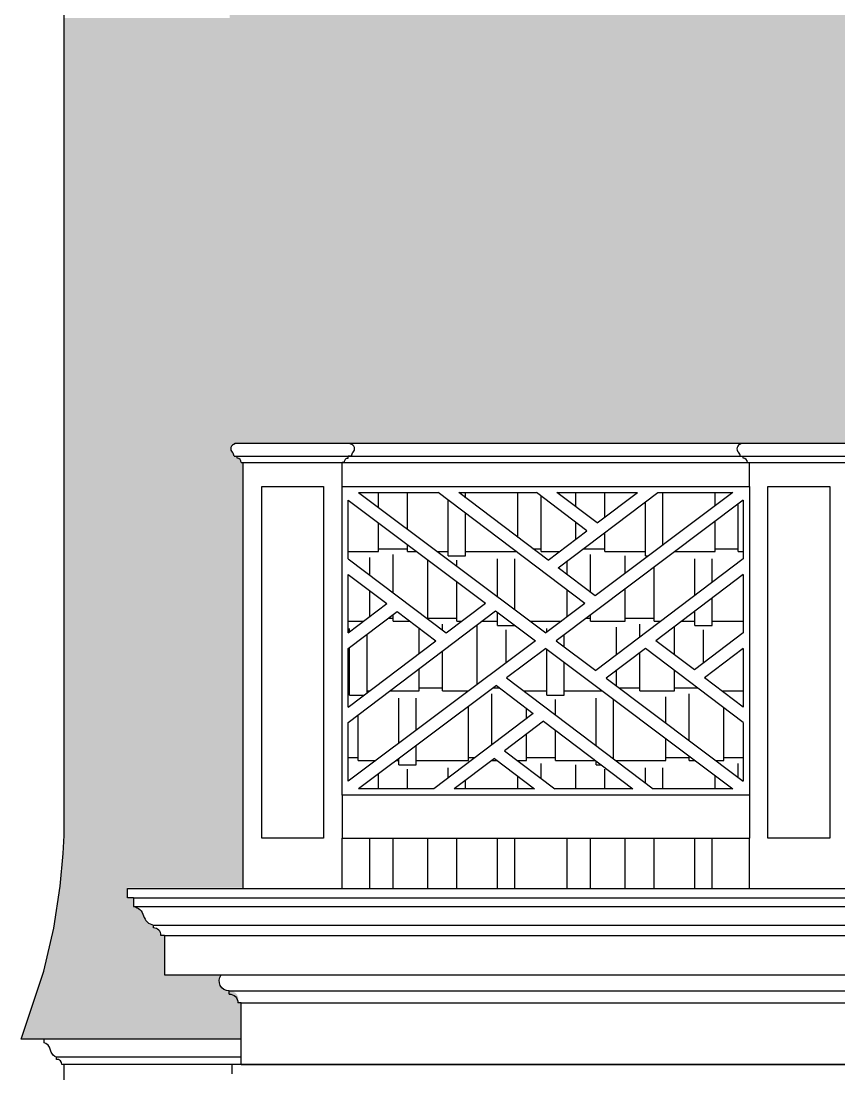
# Model space of a CAD drawing. Header units: inches. Extents: x 1902 to 78711, y -439399 to 11089.
# Drawn here: x 75776.4 to 75842.6, y -3202.9 to -3117.6 of the extents above; entities that cross this region are included whole.
import ezdxf

# ---------------------------------------------------------------- set-up
doc = ezdxf.new("R2010")
doc.units = ezdxf.units.IN
doc.header["$LTSCALE"] = 48
doc.header["$MEASUREMENT"] = 0
for name, color, linetype in [('1WHITE', 7, 'CONTINUOUS'), ('2MAGENTA', 6, 'CONTINUOUS'), ('3BLUE', 5, 'CONTINUOUS'), ('4CYAN', 4, 'CONTINUOUS'), ('8GREY', 8, 'CONTINUOUS')]:
    doc.layers.add(name, color=color, linetype=linetype)

# ---------------------------------------------------------------- blocks, each defined once
blk = doc.blocks.new('TRIM-BED MOULDING elevation')
at = {"layer": '4CYAN'}
for p, q in [((0.5929978456142635, 0.4286852660716249), (0.5929978456142635, 0.5845708173656021)), ((9.09600294107804e-06, 1.364242052659392e-11), (0.164312579556281, 2.461129042785615e-07))]:
    blk.add_line(p, q, dxfattribs=at)
for centre, radius, start, end in [((0.5929978456142635, 1.084570817365602), 0.5, 270, 35.51097146039358), ((0.5929978456142635, 1.364242052659392e-11), 0.4286852660578456, 90, 180)]:
    blk.add_arc(centre, radius, start, end, dxfattribs=at)

msp = doc.modelspace()

# ---------------------------------------------------------------- hatches: boundary and pattern name
at = {"layer": '8GREY'}
h = msp.add_hatch(dxfattribs=at)
h.set_pattern_fill('AR-RSHKE', color=256, scale=0.47, style=0)
h.set_pattern_definition([(0, (75776.36380964449, -3200.052837340441), (11.985, 5.64), [2.82, -2.35, 3.29, -1.41, 4.23, -1.88]), (0, (75779.1838096445, -3199.817837340441), (11.985, 5.64), [2.35, -8.93, 1.88, -2.82]), (0, (75784.8238096445, -3200.405337340442), (11.985, 5.64), [1.41, -14.57]), (90, (75776.36380964449, -3200.052837340441), (-3.995, 5.64), [5.404999999999999, -17.155]), (90, (75779.1838096445, -3200.052837340441), (-3.995, 5.64), [5.2875, -17.2725]), (90, (75781.53380964449, -3200.052837340441), (-3.995, 5.64), [4.935, -17.625]), (90, (75784.8238096445, -3200.405337340442), (-3.995, 5.64), [5.404999999999999, -17.155]), (90, (75786.23380964449, -3200.405337340442), (-3.995, 5.64), [5.404999999999999, -17.155]), (90, (75790.4638096445, -3200.052837340441), (-3.995, 5.64), [5.17, -17.39])])
edge = h.paths.add_edge_path()
edge.add_line((75843.86148950501, -3082.854958379856), (75843.4842919501, -3082.854958379856))
edge.add_line((75843.4842919501, -3082.854958379856), (75843.4842919501, -3080.917458379856))
edge.add_line((75843.4842919501, -3080.917458379856), (75843.26119539436, -3080.917458379856))
edge.add_arc((75842.77038297172, -3080.917458379856), 0.4908124226285508, 0, 90.00000000010618)
edge.add_line((75842.77038297172, -3080.426645957228), (75842.77038297172, -3080.248168712638))
edge.add_spline(control_points=[(75842.77038297172, -3080.248168712638), (75842.62105761304, -3080.177181664487), (75842.32240689566, -3080.035207568213), (75842.18775977356, -3079.557813426782), (75842.05311265145, -3079.080419285379), (75841.75446193409, -3078.938445189091), (75841.60513657541, -3078.86745814094)], knot_values=[0, 0, 0, 0, 0.4718980963095689, 0.9437961926130802, 1.415694288916592, 1.887592385220059, 1.887592385220059, 1.887592385220059, 1.887592385220059], degree=3, periodic=0)
edge.add_line((75841.60513657541, -3078.86745814094), (75841.60513657541, -3078.354958379856))
edge.add_line((75841.60513657541, -3078.354958379856), (75840.85513657541, -3078.354958379856))
edge.add_line((75840.85513657541, -3078.354958379856), (75840.85513657541, -3077.354958379856))
edge.add_line((75840.85513657541, -3077.354958379856), (75877.36646860756, -3077.354958379863))
edge.add_line((75877.36646860755, -3077.354958379863), (75913.87780063969, -3077.354958379856))
edge.add_line((75913.8778006397, -3077.354958379856), (75913.8778006397, -3078.354958379856))
edge.add_line((75913.8778006397, -3078.354958379856), (75913.1278006397, -3078.354958379856))
edge.add_line((75913.1278006397, -3078.354958379856), (75913.1278006397, -3078.86745814094))
edge.add_spline(control_points=[(75913.1278006397, -3078.86745814094), (75912.97847528101, -3078.938445189091), (75912.67982456365, -3079.080419285379), (75912.54517744154, -3079.557813426782), (75912.41053031944, -3080.035207568213), (75912.11187960206, -3080.177181664487), (75911.96255424338, -3080.248168712638)], knot_values=[0, 0, 0, 0, 0.471898096303467, 0.9437961926069784, 1.41569428891049, 1.887592385220059, 1.887592385220059, 1.887592385220059, 1.887592385220059], degree=3, periodic=0)
edge.add_line((75911.96255424338, -3080.248168712638), (75911.96255424338, -3080.426645957228))
edge.add_arc((75911.96255424338, -3080.917458379856), 0.4908124226285508, 89.99999999989383, 180)
edge.add_line((75911.47174182076, -3080.917458379856), (75911.24864526502, -3080.917458379856))
edge.add_line((75911.24864526502, -3080.917458379856), (75911.24864526502, -3082.854958379856))
edge.add_line((75911.24864526502, -3082.854958379856), (75910.87144771009, -3082.854958379856))
edge.add_line((75910.87144771009, -3082.854958379856), (75910.87144771559, -3151.784339220267))
edge.add_line((75910.8714477156, -3151.784339220267), (75960.99569789367, -3151.852393286619))
edge.add_arc((75960.99569785352, -3152.237463397487), 0.3850701108720296, -47.755180339432286, 89.9999940273629, ccw=False)
edge.add_arc((75961.46631401977, -3152.887682303957), 0.4221050314281049, 120.1068050927493, 217.5294935180461)
edge.add_arc((75960.86642233125, -3153.346753183858), 0.3332879146124307, 37.2932273649801, 179.9999616112239)
edge.add_line((75960.53313441663, -3153.346752960551), (75960.36648317824, -3153.346752849229))
edge.add_line((75960.36648317824, -3153.346752849229), (75960.36648317824, -3187.784339273738))
edge.add_line((75960.36648317824, -3187.784339273738), (75969.75102281557, -3187.854933015002))
edge.add_line((75969.75102281556, -3187.854933015002), (75969.75102281556, -3188.604933514787))
edge.add_line((75969.75102281556, -3188.604933514787), (75969.25102281556, -3188.604933514787))
edge.add_line((75969.25102281556, -3188.604933514787), (75969.25102281556, -3189.297241207099))
edge.add_spline(control_points=[(75969.25102281556, -3189.297241207099), (75969.05985322545, -3189.364031790061), (75968.67751404522, -3189.497612955998), (75968.44699163591, -3190.0596810713), (75968.21646922662, -3190.621749186594), (75967.83413004638, -3190.755330352531), (75967.64296045627, -3190.822120935507)], knot_values=[0, 0, 0, 0, 0.5221711241015512, 1.044342248204894, 1.566513372308632, 2.088684496410081, 2.088684496410081, 2.088684496410081, 2.088684496410081], degree=3, periodic=0)
edge.add_line((75967.64296045627, -3190.822120935507), (75967.64296045627, -3191.043179043514))
edge.add_arc((75967.64296045627, -3191.651088840528), 0.6079097970145994, 90, 180)
edge.add_line((75967.03505065925, -3191.651088840528), (75966.75872802423, -3191.651088840528))
edge.add_line((75966.75872802424, -3191.651088840528), (75966.7587147595, -3194.854312775828))
edge.add_line((75966.7587147595, -3194.854312775828), (75962.16946502963, -3194.854933265047))
edge.add_arc((75961.50346162135, -3195.330181323854), 0.8181816773932674, -90, 35.510971459657526, ccw=False)
edge.add_line((75961.50346162135, -3196.148363001248), (75961.50346162135, -3196.40344840493))
edge.add_arc((75961.50346162135, -3197.10493326504), 0.701484860112032, 89.99999999985144, 179.9999671075349)
edge.add_line((75960.80197676124, -3197.10493286233), (75960.5331165617, -3197.10493326504))
edge.add_line((75960.5331165617, -3197.10493326504), (75960.53310788397, -3200.052669831162))
edge.add_line((75960.53310788397, -3200.052669831162), (75971.43781649771, -3200.052658241064))
edge.add_line((75971.43781649771, -3200.052658241064), (75971.43781649771, -3099.854299354618))
edge.add_line((75971.43781649771, -3099.854299354618), (75970.93781649771, -3099.854299354618))
edge.add_line((75970.93781649771, -3099.854299354618), (75970.93781649771, -3093.854299354618))
edge.add_line((75970.93781649771, -3093.854299354618), (75971.43781649771, -3093.854299354618))
edge.add_line((75971.43781649771, -3093.854299354618), (75971.43781649771, -3088.355596831567))
edge.add_line((75971.43781649771, -3088.355596831567), (75945.94213197802, -3088.356198753547))
edge.add_line((75945.94213197802, -3088.356198753547), (75945.94213197802, -3081.625904262135))
edge.add_line((75945.94213197802, -3081.625904262135), (75945.58365171199, -3081.625903719363))
edge.add_line((75945.58365171199, -3081.625903719363), (75945.51189509041, -3081.266626061548))
edge.add_line((75945.51189509041, -3081.266626061548), (75945.30970484458, -3080.964537983276))
edge.add_line((75945.30970484459, -3080.964537983276), (75945.0050704081, -3080.761292724459))
edge.add_line((75945.0050704081, -3080.761292724459), (75944.64833858045, -3080.690591094401))
edge.add_line((75944.64833858045, -3080.690591094401), (75944.64833858598, -3080.350477222873))
edge.add_line((75944.64833858598, -3080.350477222873), (75944.03276619734, -3080.160208562822))
edge.add_line((75944.03276619734, -3080.160208562822), (75943.74559713983, -3079.87205512312))
edge.add_line((75943.74559713983, -3079.87205512312), (75943.56768777217, -3079.408819836299))
edge.add_line((75943.56768777217, -3079.408819836299), (75943.59039112579, -3078.856416372724))
edge.add_line((75943.59039112578, -3078.856416372724), (75933.94208032111, -3078.856416372724))
edge.add_line((75933.94208032113, -3078.856416372724), (75933.94208032113, -3077.856416372724))
edge.add_line((75933.94208032113, -3077.856416372724), (75933.44164701796, -3077.856416372724))
edge.add_line((75933.44164701796, -3077.856416372724), (75933.44165803012, -3075.355317873484))
edge.add_line((75933.4416580301, -3075.355317873484), (75933.94169764614, -3075.355317873484))
edge.add_line((75933.94169764614, -3075.355317873484), (75933.94207994197, -3074.968180815307))
edge.add_line((75933.94207994197, -3074.968180815307), (75933.31073882218, -3074.968212156189))
edge.add_line((75933.31073882218, -3074.968212156189), (75932.93584976578, -3074.29739190255))
edge.add_line((75932.93584976577, -3074.29739190255), (75936.51362266406, -3072.508533918601))
edge.add_line((75936.51362266406, -3072.508533918601), (75936.51361285543, -3065.998180568084))
edge.add_line((75936.51361285543, -3065.998180568084), (75924.3664686075, -3053.85103632016))
edge.add_line((75924.36646860749, -3053.85103632016), (75924.36646860749, -3096.355019764025))
edge.add_line((75924.36646860749, -3096.355019764025), (75928.86646860749, -3096.355019764025))
edge.add_line((75928.86646860749, -3096.355019764025), (75928.86646860749, -3101.04085273905))
edge.add_line((75928.86646860749, -3101.04085273905), (75929.49357492995, -3101.254192590608))
edge.add_line((75929.49357492996, -3101.254192590608), (75929.8664686075, -3101.355019764025))
edge.add_line((75929.86646860749, -3101.355019764025), (75929.86646860749, -3102.355019764025))
edge.add_line((75929.86646860749, -3102.355019764025), (75928.86646860749, -3102.355019764025))
edge.add_line((75928.86646860749, -3102.355019764025), (75928.86646860749, -3114.355019764025))
edge.add_line((75928.86646860749, -3114.355019764025), (75919.86646860749, -3114.355019764025))
edge.add_line((75919.86646860749, -3114.355019764025), (75919.86646860749, -3102.355019764025))
edge.add_line((75919.86646860749, -3102.355019764025), (75918.8664686075, -3102.355019764025))
edge.add_line((75918.8664686075, -3102.355019764025), (75918.8664686075, -3101.355019764113))
edge.add_line((75918.8664686075, -3101.355019764113), (75919.34114654425, -3101.224704819029))
edge.add_line((75919.34114654425, -3101.224704819029), (75919.86646860749, -3101.040852739072))
edge.add_line((75919.86646860749, -3101.040852739072), (75919.86646860749, -3096.355019764025))
edge.add_line((75919.86646860749, -3096.355019764025), (75924.36646860749, -3096.355019764025))
edge.add_line((75924.36646860749, -3096.355019764025), (75924.36646860749, -3053.85103632016))
edge.add_line((75924.36646860749, -3053.85103632016), (75877.36646860755, -3006.851036320219))
edge.add_line((75877.36646860755, -3006.851036320219), (75830.36646860761, -3053.851036320168))
edge.add_line((75830.36646860761, -3053.851036320168), (75830.36646860761, -3096.355019764025))
edge.add_line((75830.36646860761, -3096.355019764025), (75834.86646860761, -3096.355019764025))
edge.add_line((75834.86646860761, -3096.355019764025), (75834.86646860761, -3101.040852739072))
edge.add_line((75834.86646860761, -3101.040852739072), (75835.39179067085, -3101.224704819029))
edge.add_line((75835.39179067085, -3101.224704819029), (75835.8664686076, -3101.355019764113))
edge.add_line((75835.8664686076, -3101.355019764113), (75835.8664686076, -3102.355019764025))
edge.add_line((75835.8664686076, -3102.355019764025), (75834.86646860761, -3102.355019764025))
edge.add_line((75834.86646860761, -3102.355019764025), (75834.86646860761, -3114.355019764025))
edge.add_line((75834.86646860761, -3114.355019764025), (75825.86646860761, -3114.355019764025))
edge.add_line((75825.86646860761, -3114.355019764025), (75825.86646860761, -3102.355019764025))
edge.add_line((75825.86646860761, -3102.355019764025), (75824.86646860761, -3102.355019764025))
edge.add_line((75824.86646860761, -3102.355019764025), (75824.86646860761, -3101.355019764025))
edge.add_line((75824.86646860761, -3101.355019764025), (75825.23936228515, -3101.254192590608))
edge.add_line((75825.23936228515, -3101.254192590608), (75825.86646860761, -3101.04085273905))
edge.add_line((75825.86646860761, -3101.04085273905), (75825.86646860761, -3096.355019764025))
edge.add_line((75825.86646860761, -3096.355019764025), (75830.36646860761, -3096.355019764025))
edge.add_line((75830.36646860761, -3096.355019764025), (75830.36646860761, -3053.851036320168))
edge.add_line((75830.36646860761, -3053.851036320168), (75794.6877279686, -3089.529776959174))
edge.add_line((75794.6877279686, -3089.529776959174), (75794.6877279686, -3105.016386421881))
edge.add_line((75794.6877279686, -3105.016386421881), (75798.26548945048, -3106.805244405772))
edge.add_line((75798.26548945048, -3106.805244405772), (75797.89069391845, -3107.475897308457))
edge.add_line((75797.89069391845, -3107.475897308457), (75797.25925889518, -3107.475897308457))
edge.add_line((75797.25925889517, -3107.475897308457), (75797.25964200242, -3108.604188521527))
edge.add_line((75797.25964200242, -3108.604188521527), (75797.75968101487, -3108.60418628449))
edge.add_line((75797.75968101487, -3108.60418628449), (75797.75969219833, -3111.104018734961))
edge.add_line((75797.75969219833, -3111.104018734961), (75797.25925889517, -3111.104018734961))
edge.add_line((75797.25925889517, -3111.104018734961), (75797.25925889517, -3112.104013964203))
edge.add_line((75797.25925889517, -3112.104013964203), (75795.56673472695, -3112.104014046683))
edge.add_line((75795.56673472695, -3112.104014046683), (75795.61781094769, -3112.26973759945))
edge.add_line((75795.61781094769, -3112.26973759945), (75795.63370310099, -3112.656415298221))
edge.add_line((75795.63370310099, -3112.656415298221), (75795.45579373333, -3113.119650585042))
edge.add_line((75795.45579373333, -3113.119650585042), (75795.16862467582, -3113.407804024744))
edge.add_line((75795.16862467582, -3113.407804024744), (75794.55305228718, -3113.598072684796))
edge.add_line((75794.55305228718, -3113.598072684796), (75794.5530522927, -3113.938186556323))
edge.add_line((75794.55305229271, -3113.938186556323), (75794.19632046507, -3114.008888186381))
edge.add_line((75794.19632046507, -3114.008888186381), (75793.89168602857, -3114.212133445199))
edge.add_line((75793.89168602857, -3114.212133445199), (75793.68949578275, -3114.51422152347))
edge.add_line((75793.68949578275, -3114.51422152347), (75793.61773916117, -3114.873499181285))
edge.add_line((75793.61773916117, -3114.873499181285), (75793.25925889514, -3114.873499724057))
edge.add_line((75793.25925889514, -3114.873499724057), (75793.25925889514, -3117.354014316941))
edge.add_line((75793.25925889514, -3117.354014316941), (75779.86646860756, -3117.354014316941))
edge.add_line((75779.86646860755, -3117.354014316941), (75779.86646860755, -3183.551350723184))
edge.add_line((75779.86646860755, -3183.551350723184), (75779.77519875849, -3185.009413981683))
edge.add_line((75779.77519875849, -3185.009413981683), (75779.53807258303, -3187.656863777131))
edge.add_line((75779.53807258303, -3187.656863777131), (75779.01118984068, -3191.072880342825))
edge.add_line((75779.01118984068, -3191.072880342825), (75778.20923998124, -3194.556135997631))
edge.add_line((75778.20923998124, -3194.556135997631), (75776.36380964449, -3200.052669686545))
edge.add_line((75776.36380964449, -3200.052669686545), (75778.24108163867, -3200.052837340441))
edge.add_line((75778.24108163867, -3200.052837340441), (75794.19982933157, -3200.052820378642))
edge.add_line((75794.19982933157, -3200.052820378642), (75794.1998206534, -3197.10493326504))
edge.add_line((75794.1998206534, -3197.10493326504), (75793.93096045386, -3197.10493286233))
edge.add_arc((75793.27816122986, -3196.848156340599), 0.701484860112032, 338.5279607437178, 453.979737736634)
edge.add_arc((75793.22947559375, -3195.330181323854), 0.8181816773932674, 144.4890285403425, 270.0000000000637, ccw=False)
edge.add_line((75792.56347218547, -3194.854933265047), (75787.9742224556, -3194.854312775828))
edge.add_line((75787.9742224556, -3194.854312775828), (75787.97420919086, -3191.651088840528))
edge.add_line((75787.97420919087, -3191.651088840528), (75787.69788655585, -3191.651088840528))
edge.add_arc((75787.08997675883, -3191.651088840528), 0.6079097970145994, 0, 90)
edge.add_line((75787.08997675883, -3191.043179043514), (75787.08997675883, -3190.822120935507))
edge.add_spline(control_points=[(75787.08997675883, -3190.822120935507), (75786.89880716872, -3190.755330352531), (75786.51646798849, -3190.621749186594), (75786.28594557919, -3190.0596810713), (75786.05542316989, -3189.497612955998), (75785.67308398965, -3189.364031790061), (75785.48191439954, -3189.297241207099)], knot_values=[0, 0, 0, 0, 0.5221711241014488, 1.044342248205187, 1.56651337230853, 2.088684496410081, 2.088684496410081, 2.088684496410081, 2.088684496410081], degree=3, periodic=0)
edge.add_line((75785.48191439954, -3189.297241207099), (75785.48191439954, -3188.604933514787))
edge.add_line((75785.48191439954, -3188.604933514787), (75784.98191439954, -3188.604933514787))
edge.add_line((75784.98191439954, -3188.604933514787), (75784.98191439954, -3187.784339273738))
edge.add_line((75784.98191439954, -3187.784339273738), (75794.36645403688, -3187.784339273738))
edge.add_line((75794.36645403688, -3187.784339273738), (75794.36645403688, -3153.346752849229))
edge.add_line((75794.36645403688, -3153.346752849229), (75794.19980279848, -3153.346752960551))
edge.add_arc((75793.86651488386, -3153.346753183858), 0.3332879146124307, 3.838877608399805e-05, 90.00003838783798)
edge.add_line((75793.86651466056, -3153.013465269247), (75793.86651454889, -3152.846790205669))
edge.add_line((75793.86651454888, -3152.846790205669), (75793.6165145489, -3152.846839254318))
edge.add_arc((75793.19457563522, -3152.834998195951), 0.4221050314281566, 358.3925051056901, 407.7551881415642)
edge.add_arc((75793.73723932018, -3152.237463397487), 0.3850701108720488, 99.13654146061128, 227.7551848988225, ccw=False)
edge.add_line((75793.67609489338, -3151.857278772131), (75793.67609484452, -3151.784339056296))
edge.add_line((75793.6760948445, -3151.784339056296), (75843.8614894995, -3151.784339156231))
edge.add_line((75843.86148949951, -3151.784339156231), (75843.86148950501, -3082.854958379856))
h.paths.add_polyline_path([(75877.36646860758, -3061.300914809468), (75866.54981478117, -3045.075934069882), (75877.36646860758, -3028.850953330297), (75888.18312243397, -3045.075934069882)], flags=16)
h = msp.add_hatch(dxfattribs=at)
h.set_pattern_fill('AR-RSHKE', color=256, scale=0.47, style=0)
h.set_pattern_definition([(0, (75782.5274225941, -3200.052859025), (11.985, 5.64), [2.82, -2.35, 3.29, -1.41, 4.23, -1.88]), (0, (75785.3474225941, -3199.817859024999), (11.985, 5.64), [2.35, -8.93, 1.88, -2.82]), (0, (75790.9874225941, -3200.405359025001), (11.985, 5.64), [1.41, -14.57]), (90, (75782.5274225941, -3200.052859025), (-3.995, 5.64), [5.404999999999999, -17.155]), (90, (75785.3474225941, -3200.052859025), (-3.995, 5.64), [5.2875, -17.2725]), (90, (75787.6974225941, -3200.052859025), (-3.995, 5.64), [4.935, -17.625]), (90, (75790.9874225941, -3200.405359025001), (-3.995, 5.64), [5.404999999999999, -17.155]), (90, (75792.39742259409, -3200.405359025001), (-3.995, 5.64), [5.404999999999999, -17.155]), (90, (75796.6274225941, -3200.052859025), (-3.995, 5.64), [5.17, -17.39])])
h.paths.add_polyline_path([(75835.36918083344, -3183.784339274072), (75802.36645403688, -3183.784339274327), (75802.36645403688, -3187.854933015002), (75835.36918083344, -3187.854933015002)])
h.paths.add_polyline_path([(75817.85613934156, -3173.675042148312), (75814.86715492603, -3171.410847982534), (75803.70248981354, -3179.784348459503), (75809.7918527109, -3179.784348459503)])
h.paths.add_polyline_path([(75818.03586276913, -3167.784339278693), (75814.81039499775, -3165.36523797562), (75802.86917174012, -3174.41161665141), (75802.86917174012, -3179.159359781839)])
h.paths.add_polyline_path([(75809.96116549488, -3167.784335679073), (75806.82917589918, -3165.411616965062), (75802.86917174012, -3168.411619260278), (75802.86917174012, -3173.157056688262)], flags=17)
h.paths.add_polyline_path([(75806.00116608736, -3164.784336983499), (75802.86917174012, -3162.411614669869), (75802.86917174012, -3167.157059297129)])
h.paths.add_polyline_path([(75802.86917174012, -3156.409318775553), (75802.86917174012, -3161.15705470672), (75810.78917429443, -3167.157054930631), (75813.97822351454, -3164.741109240789)])
h.paths.add_polyline_path([(75810.16116184717, -3155.784330097889), (75803.70248981354, -3155.784330097889), (75818.86918084255, -3167.159350601029), (75822.03902679184, -3164.781965672697)])
h.paths.add_polyline_path([(75818.12115342822, -3155.784330097889), (75811.81726851962, -3155.784330097889), (75819.0541782633, -3161.266382374513), (75822.20599033967, -3158.878646633977)])
h.paths.add_polyline_path([(75826.2904893322, -3155.784330097889), (75819.77726010069, -3155.784330097889), (75823.03400942405, -3158.251359627746)])
h.paths.add_polyline_path([(75834.03587187154, -3155.784330097889), (75827.94650895584, -3155.784330097889), (75819.88222232516, -3161.893636409088), (75822.87120674983, -3164.157830581778)])
h.paths.add_polyline_path([(75834.86918994496, -3161.157061905989), (75834.86918994496, -3156.409318775553), (75819.70249891595, -3167.7843392787), (75822.92796668733, -3170.203440581779)])
h.paths.add_polyline_path([(75834.86918994496, -3167.157059297122), (75834.86918994496, -3162.411621869145), (75827.77719619022, -3167.784342878327), (75830.90918578592, -3170.157061592337)], flags=17)
h.paths.add_polyline_path([(75834.86918994496, -3168.411619260278), (75831.73719559774, -3170.784341573901), (75834.86918994496, -3173.157063887524)])
h.paths.add_polyline_path([(75826.94918739065, -3168.411623626769), (75823.76013817055, -3170.827569316618), (75834.86918994496, -3179.159359781839), (75834.86918994496, -3174.411623850679)])
h.paths.add_polyline_path([(75818.86918084255, -3168.409327956364), (75815.69933488402, -3170.786712891615), (75827.57719980742, -3179.784348450314), (75834.03587185929, -3179.784348450314)])
h.paths.add_polyline_path([(75818.68418340344, -3174.302296182886), (75815.53237132705, -3176.690031923423), (75819.61720823849, -3179.784348459503), (75825.92109314709, -3179.784348459503)])
h.paths.add_polyline_path([(75814.70435224267, -3177.317318929654), (75811.44787233454, -3179.784348459503), (75817.96110156602, -3179.784348459503)])

# ---------------------------------------------------------------- linework, layer by layer
at = {"layer": '1WHITE'}
for p, q in [((75793.8665145489, -3152.846821311938), (75877.36646860755, -3152.846817262147)), ((75794.36645403688, -3153.346752849229), (75877.36646860755, -3153.346752849229)), ((75802.36645403688, -3180.284339361784), (75802.36645403688, -3155.284339190581)), ((75802.3691808333, -3155.284339191068), (75835.36918083343, -3155.284346404234)), ((75802.86917174012, -3156.409318775553), (75813.97822351454, -3164.741109240789)), ((75803.70248981354, -3155.784330097889), (75818.86918084255, -3167.159350601029)), ((75822.0390267827, -3164.781965665778), (75810.16116185932, -3155.784330107086)), ((75819.0541782633, -3161.266382374513), (75811.8172685075, -3155.7843300887)), ((75822.20599033967, -3158.878646633977), (75818.12115342519, -3155.78433009559)), ((75834.86918994496, -3156.409318775553), (75819.70249891595, -3167.7843392787)), ((75823.03400942405, -3158.251359627746), (75819.77726010374, -3155.784330100203)), ((75819.88222232516, -3161.893636409088), (75827.94650896722, -3155.784330089275)), ((75834.03587187154, -3155.784330097889), (75822.87120674983, -3164.157830581778)), ((75823.03400942405, -3158.251359627746), (75826.2904893208, -3155.784330106526)), ((75819.0541782633, -3161.266382374513), (75822.20599033967, -3158.878646633977)), ((75802.86917174059, -3161.15705470707), (75810.78917429443, -3167.157054930631)), ((75834.86918994451, -3161.157061906339), (75822.92796668733, -3170.203440581779)), ((75802.86917173967, -3162.411614669527), (75806.00116608736, -3164.784336983499)), ((75822.87120674069, -3164.157830574859), (75819.88222232516, -3161.893636409088)), ((75834.86918994543, -3162.411621868796), (75827.77719619022, -3167.784342878327)), ((75802.86917173967, -3167.157059297471), (75806.00116608734, -3164.784336983499)), ((75810.78917429443, -3167.157054930631), (75813.97822351454, -3164.741109240782)), ((75822.03902679184, -3164.781965672697), (75818.86918084255, -3167.159350601029)), ((75802.86917174059, -3174.411616651061), (75814.81039499775, -3165.36523797562)), ((75802.86917174059, -3168.411619259929), (75806.82917589917, -3165.41161696507)), ((75806.82917589917, -3165.411616965062), (75809.96116549488, -3167.784335679073)), ((75814.81039499775, -3165.36523797562), (75818.03586276913, -3167.784339278693)), ((75834.86918994451, -3167.157059297471), (75830.90918578592, -3170.15706159233)), ((75802.86917173967, -3173.157056688604), (75809.96116549488, -3167.784335679073)), ((75818.03586276913, -3167.784339278693), (75802.86917174012, -3179.159359781839)), ((75818.86918084254, -3168.409327956371), (75815.69933488402, -3170.786712891615)), ((75818.86918084254, -3168.409327956364), (75834.03587187154, -3179.784348459503)), ((75819.70249891595, -3167.7843392787), (75822.92796668733, -3170.203440581779)), ((75826.94918739065, -3168.411623626769), (75823.76013817055, -3170.827569316618)), ((75834.86918994451, -3174.41162385033), (75826.94918739065, -3168.411623626769)), ((75830.90918578592, -3170.157061592337), (75827.7771961902, -3167.784342878327)), ((75834.86918994543, -3168.411619259929), (75831.73719559774, -3170.784341573901)), ((75815.69933488402, -3170.786712891622), (75827.57719980742, -3179.784348450314)), ((75823.76013817055, -3170.827569316618), (75834.86918994496, -3179.159359781839)), ((75834.86918994543, -3173.157063887873), (75831.73719559773, -3170.784341573901)), ((75814.86715492605, -3171.410847982534), (75803.70248981354, -3179.784348459503)), ((75814.86715492605, -3171.410847982541), (75817.85613934156, -3173.675042148312)), ((75817.85613934156, -3173.675042148312), (75809.79185269952, -3179.784348468125)), ((75818.68418340344, -3174.302296182886), (75815.53237132705, -3176.690031923423)), ((75818.68418340344, -3174.302296182886), (75825.92109315924, -3179.7843484687)), ((75815.53237132705, -3176.690031923423), (75819.61720824153, -3179.78434846181)), ((75814.70435224267, -3177.317318929654), (75811.44787234593, -3179.784348450874)), ((75814.70435224267, -3177.317318929654), (75817.96110156298, -3179.784348457197)), ((75785.48191440111, -3188.604933514787), (75877.36646860755, -3188.604933074716)), ((75787.97420693147, -3191.651088840528), (75877.36646860755, -3191.651088840528)), ((75794.19983554349, -3197.104933265062), (75877.36646860755, -3197.104952056772)), ((75971.43781649771, -3202.097886802749), (75779.67148228937, -3202.097886802741)), ((75794.19983537165, -3202.097885993189), (75877.36646860755, -3202.097885993189))]:
    msp.add_line(p, q, dxfattribs=at)
msp.add_lwpolyline([(75802.3691808333, -3155.284339191068), (75835.36918085179, -3155.284339191068), (75835.36918085179, -3180.284339366324), (75802.3691808333, -3180.284339366324)], close=True, dxfattribs=at)
for points in [[(75802.86917174012, -3161.15705470672), (75802.86917174012, -3156.409318775553)], [(75803.70248981354, -3155.784330097889), (75810.16116184717, -3155.784330097889)], [(75811.81726851962, -3155.784330097889), (75818.12115342822, -3155.784330097889)], [(75819.77726010069, -3155.784330097889), (75826.2904893322, -3155.784330097889)], [(75827.94650895584, -3155.784330097889), (75834.03587187154, -3155.784330097889)], [(75834.86918994496, -3156.409318775553), (75834.86918994496, -3161.157061905989)], [(75802.86917174012, -3167.157059297129), (75802.86917174012, -3162.411614669869)], [(75834.86918994496, -3162.411621869145), (75834.86918994496, -3167.157059297122)], [(75802.86917174012, -3173.157056688262), (75802.86917174012, -3168.411619260278)], [(75834.86918994496, -3168.411619260278), (75834.86918994496, -3173.157063887524)], [(75802.86917174012, -3179.159359781839), (75802.86917174012, -3174.41161665141)], [(75834.86918994496, -3174.411623850679), (75834.86918994496, -3179.159359781839)], [(75809.7918527109, -3179.784348459503), (75803.70248981354, -3179.784348459503)], [(75817.96110156602, -3179.784348459503), (75811.44787233454, -3179.784348459503)], [(75825.92109314709, -3179.784348459503), (75819.61720823849, -3179.784348459503)], [(75834.0358718594, -3179.784348450314), (75827.57719980742, -3179.784348450314)]]:
    msp.add_lwpolyline(points, dxfattribs=at)
at = {"layer": '2MAGENTA', "ltscale": 0.25}
for p, q in [((75803.05681318037, -3151.857278772131), (75803.05681322924, -3151.784339273745)), ((75834.67882168991, -3151.85727877219), (75834.67882164105, -3151.784339273803)), ((75802.86639341319, -3153.013465269247), (75802.86639352483, -3152.846821311938)), ((75803.11639352483, -3152.846839254318), (75802.86639352486, -3152.846790205669)), ((75834.61924134547, -3152.846839254376), (75834.86924134543, -3152.846790205727)), ((75834.86924145711, -3153.013465269305), (75834.86924134546, -3152.846821311996)), ((75802.36645403688, -3155.284339190581), (75802.3664536936, -3153.346752849229)), ((75802.53310527527, -3153.346752960551), (75802.36645403688, -3153.346752849229)), ((75835.20252959502, -3153.34675296061), (75835.36918083343, -3153.346752849287)), ((75835.36918083343, -3155.284339190639), (75835.3691811767, -3153.346752849287))]:
    msp.add_line(p, q, dxfattribs=at)
at = {"layer": '2MAGENTA'}
for p, q in [((75802.36645403688, -3180.284339361784), (75802.36645403688, -3183.784339361784)), ((75835.36918083344, -3180.284339361922), (75835.36918083344, -3183.784339361922)), ((75784.98191439954, -3187.854933015002), (75877.36646860755, -3187.854933015002)), ((75794.19982933164, -3200.052846618946), (75776.36374746134, -3200.052865576075))]:
    msp.add_line(p, q, dxfattribs=at)
at = {"layer": '2MAGENTA', "ltscale": 0.25}
for centre, radius, start, end in [((75802.99566875357, -3152.237463397487), 0.3850701108709187, 312.2290618625179, 80.86345853976913), ((75834.73996611673, -3152.237463397545), 0.3850701108709187, 99.13654146023087, 227.7709381374821), ((75802.86639318989, -3153.346753183858), 0.3332879146101932, 89.99996161103516, 179.9999616118689), ((75803.5383324375, -3152.834998159287), 0.4221050314345007, 132.2591861724331, 181.6074998731845), ((75834.19730243279, -3152.834998159346), 0.4221050314345007, 358.3925001272323, 47.74081382756685), ((75834.86924168041, -3153.346753183916), 0.3332879146101932, 3.838813107491211e-05, 90.00003838813107)]:
    msp.add_arc(centre, radius, start, end, dxfattribs=at)
at = {"layer": '3BLUE'}
for p, q in [((75793.6760948445, -3151.784339056296), (75877.36646860755, -3151.784339222944)), ((75793.67609489338, -3151.857278772131), (75793.6760948445, -3151.784339273745)), ((75793.61651454892, -3152.846839254318), (75793.86651454888, -3152.846790205669)), ((75793.86651466056, -3153.013465269247), (75793.8665145489, -3152.846821311938)), ((75794.19980279847, -3153.346752960551), (75794.36645403688, -3153.346752849229)), ((75794.36645403688, -3187.784339273738), (75794.36645403688, -3153.346752849229)), ((75802.36645403688, -3187.784339361777), (75802.36645403688, -3183.784339361784)), ((75802.36918083344, -3183.784339274327), (75835.36918083344, -3183.784339274072)), ((75835.36918083344, -3187.784339361915), (75835.36918083344, -3183.784339361922)), ((75792.56347218549, -3194.854933265047), (75877.36646860755, -3194.85495094486))]:
    msp.add_line(p, q, dxfattribs=at)
for centre, radius, start, end in [((75793.73723932018, -3152.237463397487), 0.3850701108709187, 99.13654146023087, 227.7709381374821), ((75793.19457563624, -3152.834998159287), 0.4221050314345007, 358.3925001268155, 47.74081382756685), ((75793.86651488386, -3153.346753183858), 0.3332879146101932, 3.838813107491211e-05, 90.00003838813107)]:
    msp.add_arc(centre, radius, start, end, dxfattribs=at)
at = {"layer": '4CYAN'}
for p, q in [((75784.98191439954, -3188.604933514787), (75784.98191439954, -3187.854933015002)), ((75785.48191439954, -3188.604933514787), (75784.98191439954, -3188.604933514787)), ((75785.48191439954, -3188.604933514787), (75785.48191439954, -3189.297241207099)), ((75787.08997675883, -3191.043179043507), (75787.08997675883, -3190.822120935507)), ((75787.97420919087, -3191.651088840528), (75787.69788655585, -3191.651088840528)), ((75787.97420919087, -3191.651088840528), (75787.97422245564, -3194.854321780094)), ((75787.9742224556, -3194.854312775828), (75792.56347218549, -3194.854933265047)), ((75794.19983535196, -3202.097885993189), (75794.1998206534, -3197.10493326504)), ((75794.19983535196, -3202.097885993189), (75793.42840678053, -3202.097885993189)), ((75793.42840678053, -3202.097885993189), (75793.42840678053, -3202.869314564607))]:
    msp.add_line(p, q, dxfattribs=at)
msp.add_lwpolyline([(75779.86646860755, -3207.105075856478), (75779.86646860755, -3202.0978760615), (75779.86646860755, -3202.0978760615), (75779.67148227709, -3202.0978760615), (75779.63862622995, -3201.933284789546), (75779.54592326966, -3201.794749802841), (75779.38760471548, -3201.694389028173), (75779.24287332175, -3201.694389028173), (75779.24287792378, -3201.513469414833), (75779.11296585276, -3201.447715439706), (75778.97252865219, -3201.355410057808), (75778.8027131752, -3201.10545323433), (75778.74207261106, -3200.930589971063), (75778.66187642973, -3200.710084424285), (75778.55018142665, -3200.541027702147), (75778.3662355963, -3200.410781084083), (75778.2413483137, -3200.347875018128), (75778.24108163867, -3200.052837340441), (75776.36380964449, -3200.052669686545), (75778.20923998124, -3194.556135997631), (75779.01118984068, -3191.072880342825), (75779.53807258303, -3187.656863777131), (75779.77519875849, -3185.009413981683), (75779.86646860755, -3183.551350723184), (75779.86646860755, -3114.873501943122)], dxfattribs=at)
msp.add_arc((75787.08997675883, -3191.651088840528), 0.6079097970150935, 0, 90, dxfattribs=at)
msp.add_open_spline([(75785.48191439954, -3189.297241207099), (75785.67308398965, -3189.364031790061), (75786.05542316989, -3189.497612955998), (75786.28594557919, -3190.0596810713), (75786.51646798849, -3190.621749186594), (75786.89880716872, -3190.755330352531), (75787.08997675883, -3190.822120935507)], degree=3, dxfattribs=at)
at = {"layer": '8GREY'}
for p, q in [((75785.48191439954, -3189.297241207099), (75877.36646860755, -3189.297241207099)), ((75787.08997675883, -3190.822120935507), (75877.36646860755, -3190.822120935507)), ((75793.22947559375, -3196.148363004901), (75877.36646860755, -3196.148362920027)), ((75794.19983363154, -3201.513480156082), (75779.24287792378, -3201.513480156082)), ((75794.19983363156, -3201.513482498794), (75779.24287792372, -3201.513482498794))]:
    msp.add_line(p, q, dxfattribs=at)
for points in [[(75795.86645403686, -3155.284339257731), (75800.86645403686, -3155.284339257731), (75800.86645403686, -3183.784339340917), (75795.86645403686, -3183.784339340917)], [(75836.86918083338, -3155.28433925733), (75841.8691808334, -3155.28433925733), (75841.8691808334, -3183.784339340516), (75836.86918083338, -3183.784339340516)]]:
    msp.add_lwpolyline(points, close=True, dxfattribs=at)

# ---------------------------------------------------------------- block references
at = {"layer": '1WHITE', "extrusion": (0, 0, -1), "xscale": 1.636363354785362, "yscale": 1.636363354785362, "zscale": -1.636363354785362}
msp.add_blockref('TRIM-BED MOULDING elevation', (-75794.19983553777, -3197.104933265062), dxfattribs=at)

doc.saveas('drawing.dxf')
